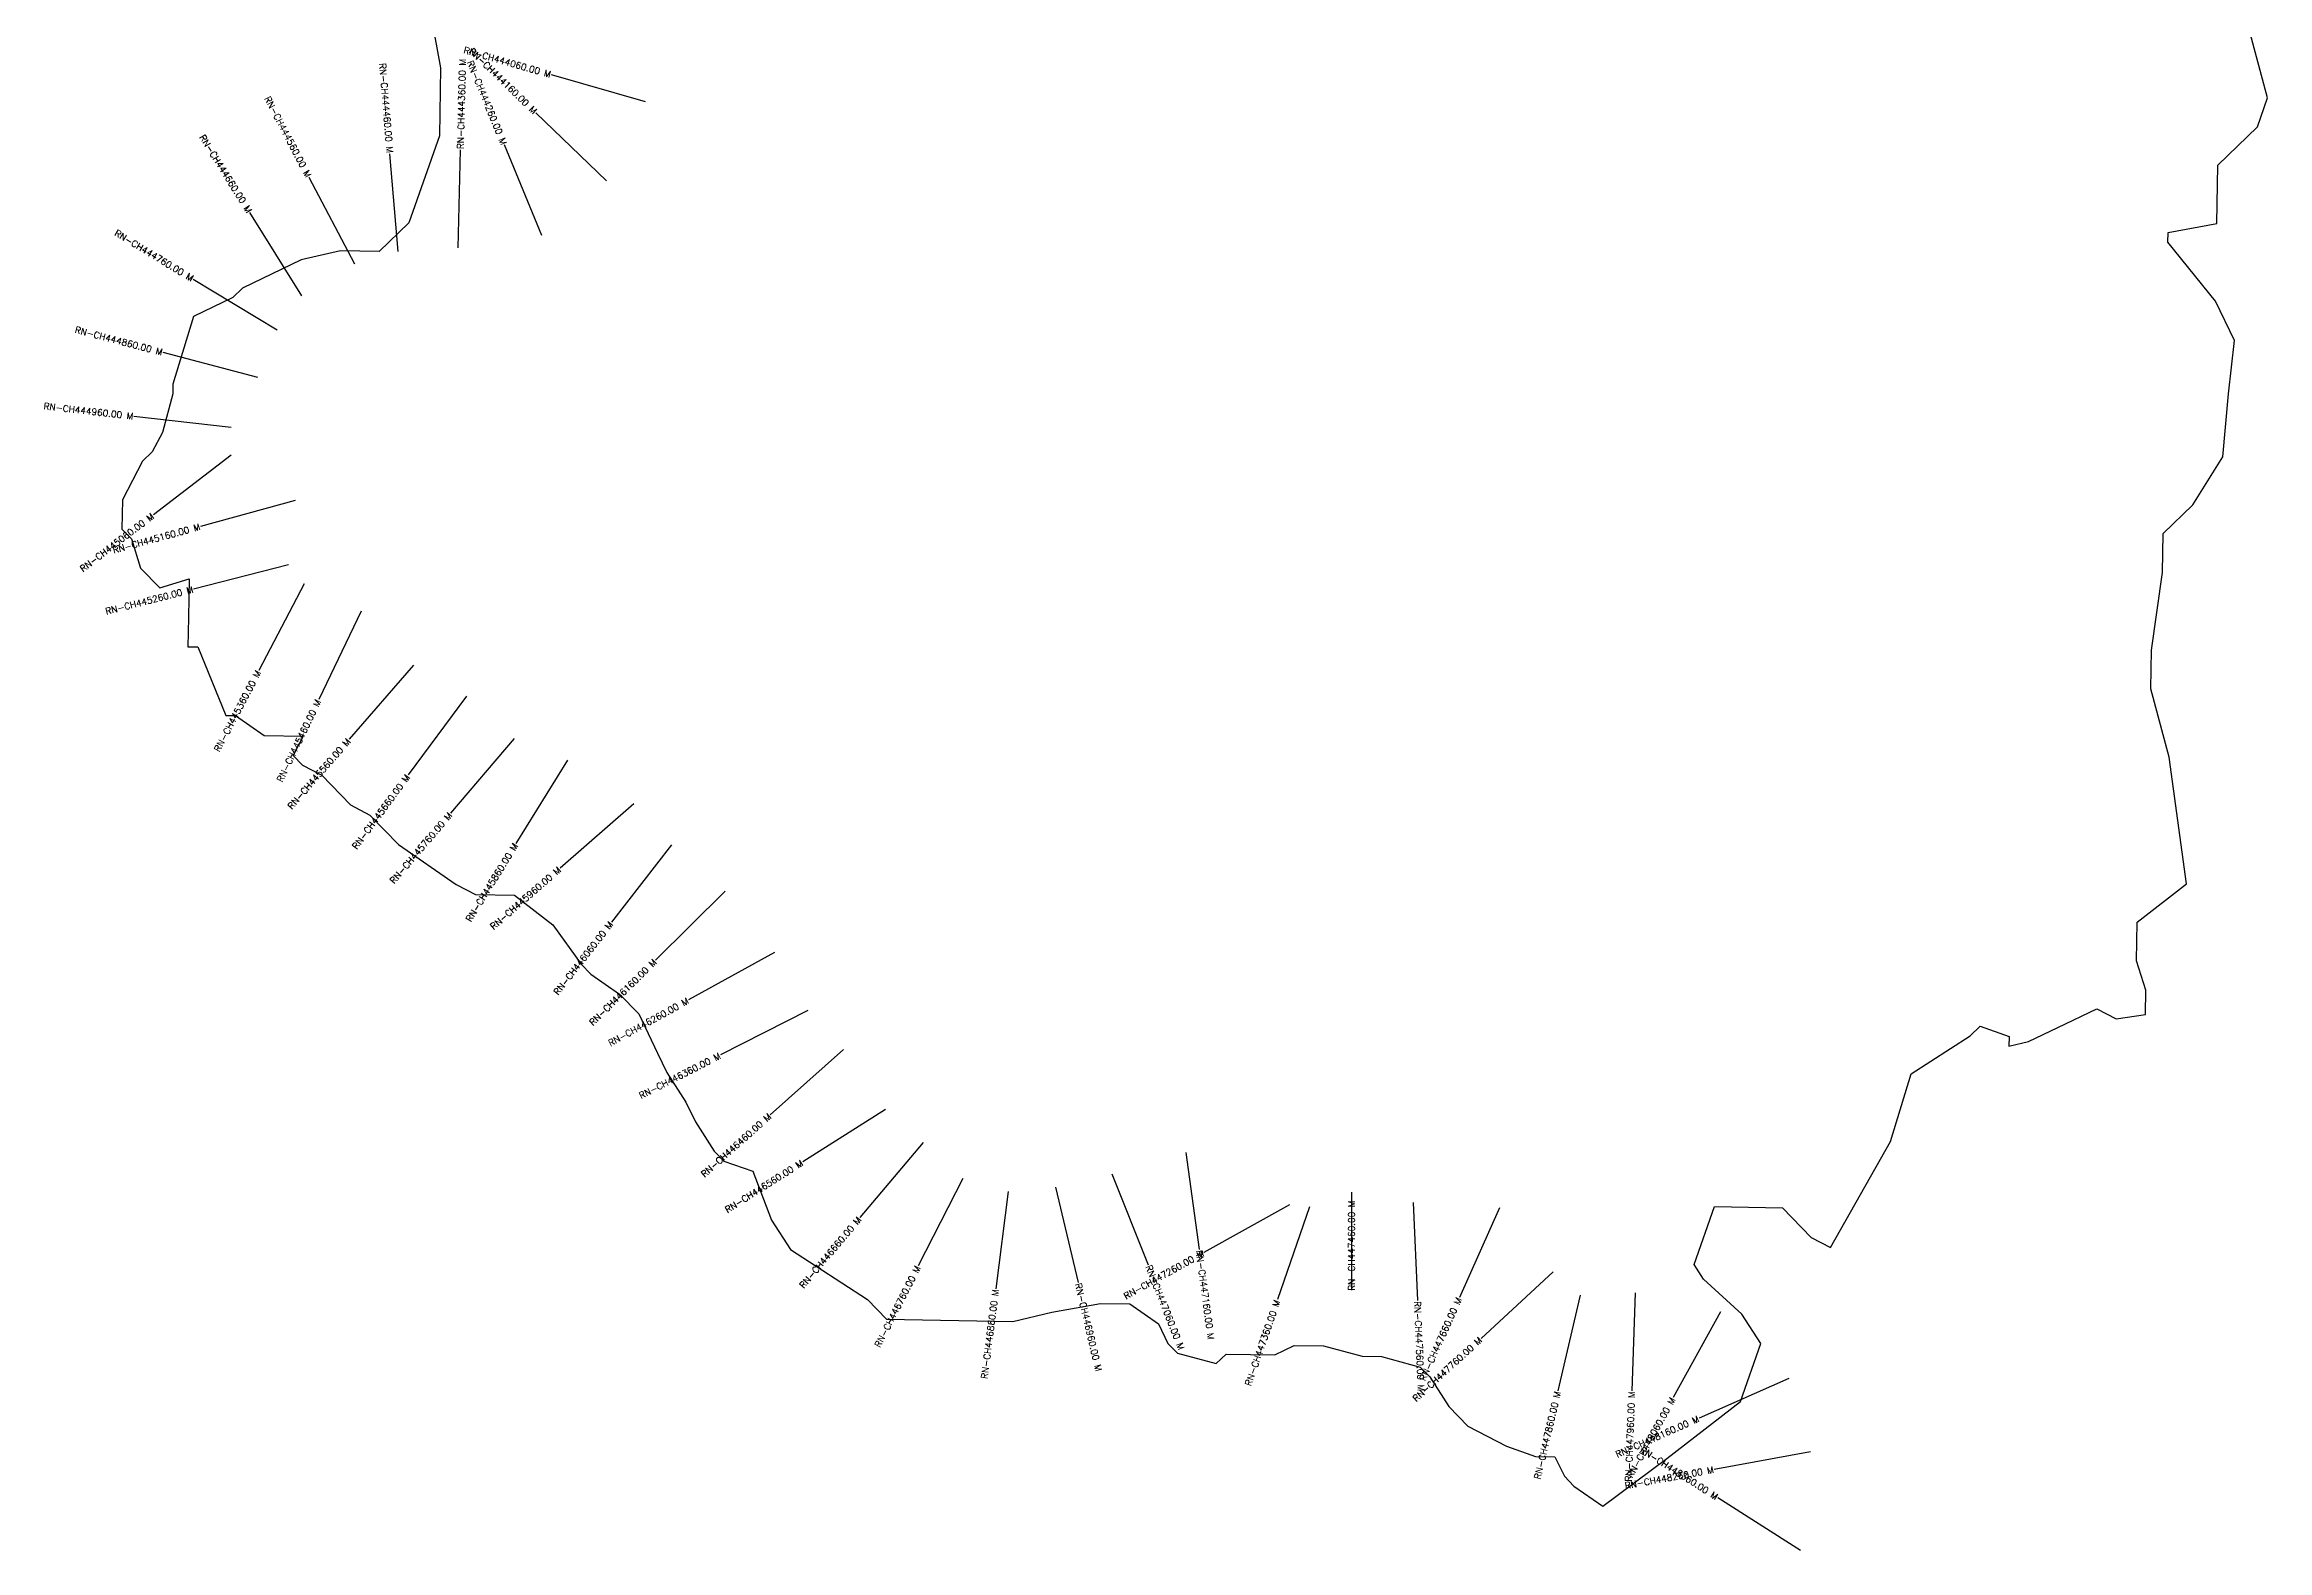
# Model space of a CAD drawing. Header units: metres. Extents: x 310086 to 313938, y 1915232 to 1919611.
# Drawn here: x 310536 to 313938, y 1915232 to 1917537 of the extents above; entities that cross this region are included whole.
import ezdxf
from ezdxf.enums import TextEntityAlignment as Align

# ---------------------------------------------------------------- set-up
doc = ezdxf.new("R2010")
doc.units = ezdxf.units.M
for name, color, linetype in [('CS', 134, 'Continuous'), ('CSMark', 6, 'Continuous'), ('VILLAGE BOUNDRY', 10, 'Continuous')]:
    doc.layers.add(name, color=color, linetype=linetype)
doc.styles.get("Standard").update_dxf_attribs({"font": 'simplex.shx'})

msp = doc.modelspace()

# ---------------------------------------------------------------- linework, layer by layer
at = {"layer": 'CS'}
for p, q in [((311456.3, 1917449.2), (311312.1, 1917490.4)), ((311396.3, 1917328), (311288.5, 1917432.3)), ((311077.6, 1917220.2), (311065.1, 1917369.7)), ((311169.3, 1917225.7), (311172.9, 1917375.7)), ((311297.3, 1917244.3), (311240.2, 1917383)), ((311011.1, 1917200.6), (310941.5, 1917333.4)), ((310930.1, 1917152.3), (310850.7, 1917279.6)), ((310892.3, 1917099.5), (310764.1, 1917177.4)), ((310863, 1917027.4), (310717.9, 1917065.5)), ((310822.3, 1916950.5), (310673.3, 1916967.7)), ((310822.2, 1916908.1), (310703, 1916817.2)), ((310920, 1916839), (310775.3, 1916799.4)), ((310910, 1916740.4), (310764.6, 1916703.4)), ((310933.9, 1916711.6), (310864.3, 1916578.8)), ((311020.9, 1916669.8), (310956, 1916534.5)), ((311101, 1916586.8), (311002.5, 1916473.7)), ((311182, 1916539.6), (311093, 1916418.9)), ((311255.2, 1916474.6), (311157.9, 1916360.5)), ((311336.9, 1916441.6), (311257.9, 1916314.1)), ((311438.5, 1916375), (311325.5, 1916276.4)), ((311496.1, 1916312), (311403.9, 1916193.7)), ((311578.3, 1916240.9), (311471.5, 1916135.6)), ((311653.4, 1916147), (311522, 1916074.7)), ((311704.7, 1916058.6), (311571, 1915990.5)), ((311758.9, 1915998.9), (311647.1, 1915898.9)), ((311823.4, 1915907.2), (311696.7, 1915826.8)), ((311881, 1915856.3), (311784.2, 1915741.7)), ((312283.2, 1915841.2), (312303.2, 1915692.6)), ((311941.5, 1915801.6), (311873.5, 1915667.9)), ((312083.4, 1915788), (312118, 1915642)), ((312169.7, 1915808.6), (312225.2, 1915669.2)), ((312011.3, 1915781.5), (311992.2, 1915632.7)), ((312441.5, 1915761.3), (312310.5, 1915688.2)), ((312472.1, 1915757.9), (312423.2, 1915616)), ((312536.5, 1915780.6), (312536.5, 1915630.6)), ((312631.1, 1915764.7), (312637.4, 1915614.8)), ((312763.1, 1915756.3), (312701.6, 1915619.5)), ((312845, 1915658.5), (312734.7, 1915556.8)), ((312886.4, 1915622.8), (312852.3, 1915476.7)), ((312970.7, 1915626.4), (312965.3, 1915476.5)), ((313101.4, 1915597.6), (313028.9, 1915466.3)), ((313205.5, 1915495.4), (313068.4, 1915434.7)), ((313239.1, 1915383.2), (313091.5, 1915356.2)), ((313223.4, 1915232.1), (313097, 1915312.7))]:
    msp.add_line(p, q, dxfattribs=at)
at = {"layer": 'VILLAGE BOUNDRY'}
msp.add_lwpolyline([(311128.9, 1917575.9), (311142.5, 1917501.3), (311140.8, 1917397.1), (311094, 1917264.1), (311048.6, 1917220.2), (310989.2, 1917221.2), (310929.4, 1917207.3), (310839.5, 1917164.1), (310824.4, 1917149.5), (310764.4, 1917120.7), (310732.9, 1917017.2), (310732.6, 1917002.3), (310716.8, 1916943), (310701.4, 1916913.5), (310686.3, 1916898.9), (310655.6, 1916839.9), (310654.9, 1916795.3), (310669.5, 1916780.2), (310683.6, 1916735.3), (310712.9, 1916705.1), (310757.7, 1916719.2), (310756.7, 1916659.7), (310756, 1916615.1), (310770.9, 1916614.9), (310813.8, 1916510), (310828.6, 1916509.8), (310872.8, 1916479.3), (310932.3, 1916478.3), (310916.9, 1916448.9), (310931.5, 1916433.7), (310961, 1916418.4), (311004.9, 1916373), (311034.4, 1916357.6), (311078.2, 1916312.3), (311166.5, 1916251.3), (311196, 1916236), (311255.5, 1916235), (311314.2, 1916189.4), (311357.9, 1916129.2), (311372.5, 1916114), (311416.6, 1916083.6), (311445.8, 1916053.3), (311474.6, 1915993.4), (311489, 1915963.4), (311518, 1915918.3), (311532.4, 1915888.3), (311561.4, 1915843.2), (311576, 1915828), (311620.4, 1915812.4), (311648.9, 1915737.6), (311677.9, 1915692.5), (311795.6, 1915616.2), (311824.9, 1915586), (312018.2, 1915582.8), (312077.9, 1915596.6), (312152.6, 1915610.3), (312197.2, 1915609.5), (312241.3, 1915579.1), (312255.7, 1915549.1), (312270.3, 1915533.9), (312329.5, 1915518.1), (312344.7, 1915532.7), (312419, 1915531.5), (312449, 1915545.9), (312493.6, 1915545.2), (312552.8, 1915529.3), (312582.6, 1915528.8), (312641.8, 1915512.9), (312656.4, 1915497.8), (312685.4, 1915452.7), (312714.7, 1915422.5), (312773.7, 1915391.8), (312818, 1915376.2), (312847.8, 1915375.7), (312862.2, 1915345.7), (312876.8, 1915330.6), (312920.9, 1915300.1), (313018.8, 1915372.8), (313131.8, 1915460.2), (313163.1, 1915548.9), (313134, 1915594), (313075.4, 1915647.1), (313060.9, 1915669.6), (313092.1, 1915758.4), (313196.2, 1915756.6), (313240.1, 1915711.3), (313269.6, 1915696), (313361.5, 1915858.1), (313393, 1915961.7), (313483.2, 1916019.7), (313498.3, 1916034.3), (313542.7, 1916018.7), (313542.4, 1916003.8), (313572.3, 1916010.8), (313617.3, 1916032.3), (313677.3, 1916061.1), (313706.8, 1916045.7), (313751.5, 1916052.4), (313752.1, 1916089.6), (313738, 1916134.5), (313739, 1916193.9), (313814.3, 1916252.2), (313787.8, 1916446), (313759.7, 1916550.6), (313760.7, 1916610.1), (313777.5, 1916728.8), (313778.5, 1916788.3), (313823.9, 1916832.2), (313869.7, 1916905.8), (313878.8, 1917002.3), (313887.5, 1917084), (313858.8, 1917144), (313785.9, 1917234.4), (313786.1, 1917249.3), (313860.7, 1917263), (313862.2, 1917352.2), (313922.7, 1917410.7), (313938.3, 1917455.1), (313910.3, 1917559.6)], dxfattribs=at)

# ---------------------------------------------------------------- texts
at = {"layer": 'CSMark'}
for s, rotation, p in [('RN-CH444060.00 M', 344.0455, (311311.1, 1917490.7)), ('RN-CH444160.00 M', 315.9537, (311287.8, 1917433)), ('RN-CH444460.00 M', 274.7544, (311065.1, 1917370.7)), ('RN-CH444260.00 M', 292.3679, (311239.8, 1917383.9)), ('RN-CH444560.00 M', 297.662, (310941, 1917334.3)), ('RN-CH444660.00 M', 301.942, (310850.2, 1917280.4)), ('RN-CH444760.00 M', 328.7214, (310763.2, 1917177.9)), ('RN-CH444860.00 M', 345.3027, (310716.9, 1917065.7)), ('RN-CH444960.00 M', 353.4138, (310672.3, 1916967.8)), ('RN-CH445060.00 M', 37.3214, (310702.2, 1916816.6)), ('RN-CH445160.00 M', 15.3224, (310774.3, 1916799.1)), ('RN-CH445260.00 M', 14.2898, (310763.7, 1916703.1)), ('RN-CH445360.00 M', 62.3423, (310863.8, 1916577.9)), ('RN-CH445460.00 M', 64.3713, (310955.6, 1916533.6)), ('RN-CH445560.00 M', 48.9619, (311001.9, 1916472.9)), ('RN-CH445660.00 M', 53.5858, (311092.4, 1916418.1)), ('RN-CH445760.00 M', 49.5574, (311157.3, 1916359.7)), ('RN-CH445860.00 M', 58.2316, (311257.4, 1916313.2)), ('RN-CH445960.00 M', 41.0706, (311324.7, 1916275.8)), ('RN-CH446060.00 M', 52.0854, (311403.3, 1916192.9)), ('RN-CH446160.00 M', 44.5896, (311470.8, 1916134.9)), ('RN-CH446260.00 M', 28.8373, (311521.1, 1916074.2)), ('RN-CH446360.00 M', 27.0058, (311570.1, 1915990)), ('RN-CH446460.00 M', 41.8275, (311646.3, 1915898.2)), ('RN-CH446560.00 M', 32.3875, (311695.8, 1915826.3)), ('RN-CH446660.00 M', 49.8135, (311783.5, 1915740.9)), ('RN-CH447260.00 M', 29.1724, (312309.7, 1915687.7)), ('RN-CH446760.00 M', 63.0554, (311873.1, 1915667)), ('RN-CH446860.00 M', 82.6657, (311992, 1915631.7)), ('RN-CH447660.00 M', 65.8199, (312701.2, 1915618.6)), ('RN-CH447360.00 M', 70.9845, (312422.9, 1915615.1)), ('RN-CH447760.00 M', 42.6651, (312733.9, 1915556.2)), ('RN-CH447860.00 M', 76.8734, (312852.1, 1915475.7)), ('RN-CH447960.00 M', 87.9284, (312965.3, 1915475.5)), ('RN-CH448060.00 M', 61.0883, (313028.4, 1915465.4)), ('RN-CH448160.00 M', 23.8882, (313067.5, 1915434.3)), ('RN-CH448360.00 M', 327.4703, (313096.1, 1915313.3)), ('RN-CH448260.00 M', 10.3953, (313090.6, 1915356))]:
    msp.add_text(s, height=10, rotation=rotation, dxfattribs=at).set_placement(p, align=Align.MIDDLE_RIGHT)
for s, rotation, p in [('RN-CH444360.00 M', 88.6325, (311172.9, 1917376.7)), ('RN-CH447460.00 M', 90, (312536.5, 1915629.6)), ('RN-CH447160.00 M', 277.6751, (312303.3, 1915691.6)), ('RN-CH447060.00 M', 291.7224, (312225.6, 1915668.3)), ('RN-CH446960.00 M', 283.3151, (312118.2, 1915641)), ('RN-CH447560.00 M', 272.4008, (312637.4, 1915613.8))]:
    msp.add_text(s, height=10, rotation=rotation, dxfattribs=at).set_placement(p, align=Align.MIDDLE_LEFT)

doc.saveas('drawing.dxf')
